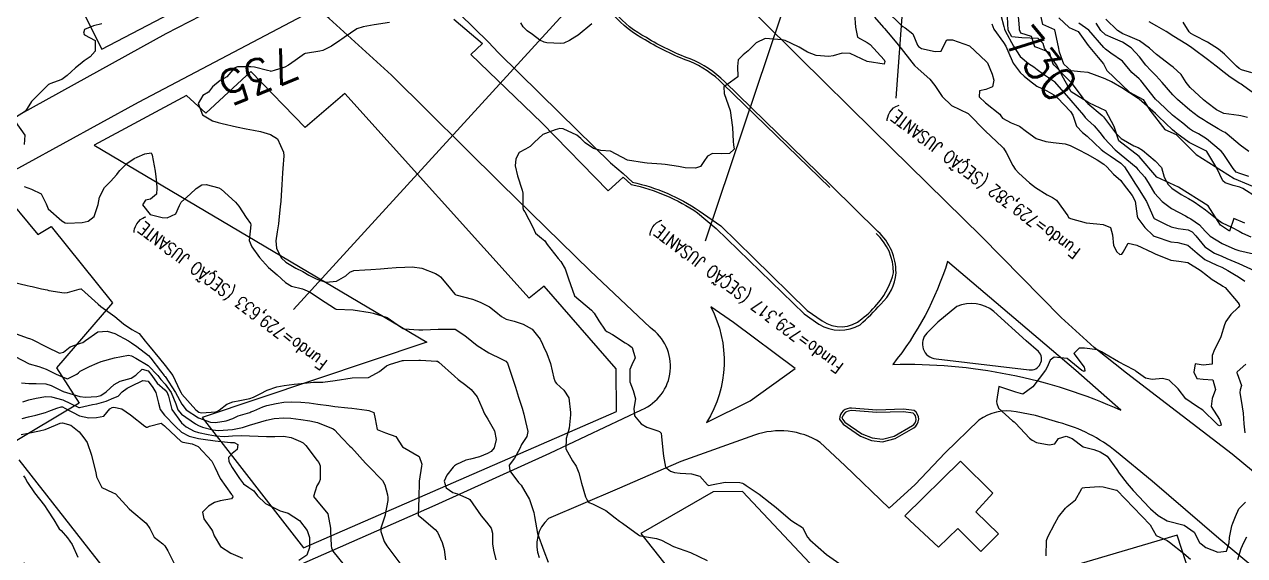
# Model space of a CAD drawing. Header units: metres. Extents: x 318500 to 325275, y 7408834 to 7428799.
# Drawn here: x 323402.2 to 323545.6, y 7420712.2 to 7420774.7 of the extents above; entities that cross this region are included whole.
import ezdxf
from ezdxf.enums import TextEntityAlignment as Align

# ---------------------------------------------------------------- set-up
doc = ezdxf.new("R2010")
doc.units = ezdxf.units.M
doc.header["$MEASUREMENT"] = 0
doc.linetypes.add('CONTINUO', pattern=[0])
for name, color, linetype in [('Canteiro', 45, 'Continuous'), ('Cotas', 45, 'Continuous'), ('Curvas de Nivel 1m', 11, 'Continuous'), ('Curvas de Nivel 5m', 15, 'Continuous'), ('Edificações', 30, 'Continuous'), ('Hidrografia', 140, 'Continuous'), ('TEXTO', 45, 'Continuous'), ('Vias Primárias', 230, 'Continuous')]:
    doc.layers.add(name, color=color, linetype=linetype)
doc.styles.add('ROMANS', font='romans', dxfattribs={"height": 0.2})
doc.styles.add('Style-STANDARD', font='STANDARD.shx')

msp = doc.modelspace()

# ---------------------------------------------------------------- linework, layer by layer
at = {"layer": 'Canteiro'}
for points in [[(323453.4, 7420775.86), (323456.7, 7420772.61), (323457.92, 7420771.31), (323465.15, 7420764.22), (323471.1, 7420758.37), (323472.57, 7420757.13), (323473.68, 7420756.11, -0.095307), (323481.5, 7420752.75), (323484.05, 7420750.98), (323487.91, 7420747.23), (323494.23, 7420741.03), (323495.96, 7420739.82, 0.346151), (323500.64, 7420740.05, 0.056633), (323502.64, 7420742, 0.10659), (323504.36, 7420745.47, 0.212058), (323502.33, 7420750.08, 0.212058)], [(323496.87, 7420755.49), (323484.3, 7420767.67, 0.106023), (323480.33, 7420770.32, -0.045499), (323475.17, 7420772.83, -0.093753), (323471.42, 7420775.81)], [(323519.97, 7420737.48), (323516.17, 7420740.9, 0.290192), (323511.82, 7420741.5), (323509.59, 7420739.65), (323508.29, 7420738.37, 0.635944), (323509.36, 7420735.34), (323520.31, 7420734.05, 0.698953), (323521.41, 7420736.21), (323519.97, 7420737.48)]]:
    msp.add_lwpolyline(points, format="xyb", dxfattribs=at)
msp.add_lwpolyline([(323503.05, 7420725.92), (323504.42, 7420726.26), (323506.59, 7420727.52, 0.536915), (323506.67, 7420728.97), (323505.53, 7420729.14), (323502.4, 7420729.03), (323499.42, 7420729.26, 0.397022), (323498.3, 7420728.36), (323498.64, 7420727.89), (323500.62, 7420726.52), (323501.85, 7420726.05)], format="xyb", close=True, dxfattribs=at)
at = {"layer": 'Curvas de Nivel 1m', "flags": 128}
for points, elevation in [([(323499.77, 7420775.88), (323499.9, 7420774.32), (323500.12, 7420773.15), (323501.28, 7420772.51), (323501.6, 7420772.3), (323503.25, 7420770.49), (323503.34, 7420770.28), (323503.25, 7420769.98), (323501.25, 7420770.3), (323499.26, 7420771.24), (323498.32, 7420771.28), (323497.26, 7420770.97), (323496.74, 7420770.88), (323495.26, 7420771), (323494.25, 7420771.41), (323493.27, 7420771.97), (323492.38, 7420772.42), (323491.61, 7420772.76), (323491.28, 7420772.83), (323489.8, 7420772.97), (323489.29, 7420772.98), (323488.21, 7420772.48), (323487.74, 7420772.01), (323487.27, 7420771.54), (323486.69, 7420771.06), (323486.09, 7420770.51), (323486.04, 7420769.71), (323486.06, 7420768.51), (323485.21, 7420767.87), (323484.43, 7420767.3), (323484.45, 7420766.53), (323485.17, 7420764.52), (323485.43, 7420762.52), (323485.51, 7420760.9), (323485.56, 7420760.51), (323485.62, 7420760.01), (323485.1, 7420759.47), (323484.19, 7420759.44), (323483.1, 7420759.5), (323482.48, 7420759.17), (323482.05, 7420758.56), (323481.67, 7420757.97), (323481.08, 7420757.74), (323479.88, 7420757.79), (323479.08, 7420757.94), (323477.5, 7420758.2), (323477.08, 7420758.23), (323475.39, 7420758.34), (323475.09, 7420758.37), (323473.09, 7420758.68), (323471.11, 7420759.77), (323469.97, 7420759.85), (323469.11, 7420760.07), (323468.1, 7420760.75), (323467.61, 7420761.24), (323467.13, 7420761.64), (323465.52, 7420762.39), (323465.14, 7420762.43), (323464.6, 7420762.26), (323463.13, 7420761.73), (323462.17, 7420760.82), (323461.64, 7420760.31), (323461.11, 7420760), (323460.35, 7420759.6), (323459.97, 7420758.85), (323459.9, 7420758.03), (323460.15, 7420756.85), (323460.72, 7420755.17), (323460.78, 7420754.84), (323460.78, 7420753.08), (323460.88, 7420752.84), (323461.01, 7420752.64), (323461.96, 7420750.83), (323462.28, 7420750.13), (323462.97, 7420749.54), (323463.37, 7420749.21), (323463.64, 7420748.8), (323464.94, 7420747.13), (323465.25, 7420746.78), (323465.77, 7420745.92), (323466.17, 7420744.77), (323466.88, 7420742.76), (323468.86, 7420741.07), (323469.16, 7420740.73), (323469.74, 7420739.82), (323470.46, 7420738.71), (323470.68, 7420738.56), (323470.82, 7420738.5), (323471.31, 7420738.2), (323472.81, 7420737.23), (323473.16, 7420737.03), (323473.65, 7420736.67), (323473.98, 7420735.46), (323473.62, 7420734.66), (323473.35, 7420734.08), (323473.38, 7420732.66), (323473.77, 7420731.62), (323474.02, 7420730.66), (323473.84, 7420729.52), (323473.93, 7420728.66), (323474.68, 7420727.7), (323475.37, 7420727.33), (323476.67, 7420726.89), (323476.86, 7420726.8), (323477.03, 7420726.61), (323477.07, 7420726.21), (323477.26, 7420724.61), (323477.34, 7420723.9), (323477.57, 7420722.61), (323478.16, 7420722.15), (323478.6, 7420722.01), (323479.27, 7420721.91), (323480.6, 7420721.82), (323481.59, 7420721.55), (323482.5, 7420720.54), (323482.59, 7420720.49), (323482.65, 7420720.48), (323482.97, 7420720.53), (323484.59, 7420720.85), (323486.28, 7420720.8), (323486.59, 7420720.72), (323486.75, 7420720.64), (323487.03, 7420720.48), (323488.57, 7420719.44), (323489.85, 7420718.44), (323490.55, 7420717.88), (323492.25, 7420716.41), (323492.53, 7420716.22), (323493.67, 7420715.54), (323494.25, 7420714.38), (323494.51, 7420714.09), (323496.48, 7420712.35), (323498.46, 7420710.97)], 734), ([(323502.12, 7420775.49), (323503.2, 7420774.28), (323503.3, 7420774.17), (323504.16, 7420773.14), (323504.91, 7420772.26), (323505.27, 7420771.84), (323506.52, 7420770.23), (323506.84, 7420769.82), (323507.24, 7420769.45), (323508.62, 7420768.21), (323509.22, 7420767.46), (323510.1, 7420766.19), (323511.18, 7420765.14), (323513.14, 7420764.17), (323513.17, 7420764.16), (323513.19, 7420764.14), (323515.15, 7420762.15), (323515.17, 7420762.14), (323515.18, 7420762.12), (323517.12, 7420760.27), (323517.28, 7420760.09), (323517.61, 7420759.59), (323518.38, 7420758.07), (323518.65, 7420757.63), (323519.08, 7420757.18), (323520.35, 7420756.05), (323521.06, 7420755.48), (323522.43, 7420754.64), (323523.04, 7420754.32), (323523.54, 7420754), (323524.84, 7420752.16), (323524.95, 7420751.98), (323524.97, 7420751.94), (323525.01, 7420751.91), (323525.15, 7420751.84), (323527, 7420751.35), (323528.26, 7420751.2), (323529, 7420751.13), (323529.87, 7420750.79), (323530.1, 7420749.91), (323530.22, 7420748.66), (323530.6, 7420747.91), (323530.96, 7420747.62), (323531.2, 7420747.66), (323531.34, 7420747.9), (323531.94, 7420748.93), (323532.97, 7420748.71), (323534.79, 7420747.85), (323534.96, 7420747.78), (323535.1, 7420747.71), (323536.95, 7420746.95), (323537.92, 7420746.83), (323538.94, 7420746.66), (323540.42, 7420745.78), (323540.71, 7420745.55), (323540.93, 7420745.37), (323541.83, 7420744.67), (323542.91, 7420744.01), (323543.08, 7420743.91), (323543.33, 7420743.74), (323544.88, 7420741.93), (323545.01, 7420741.72), (323545.03, 7420741.56), (323544.87, 7420741.37), (323544.01, 7420740.58), (323543.42, 7420739.73), (323543.25, 7420739.34), (323542.83, 7420737.95), (323542.76, 7420737.74), (323542.1, 7420736.46), (323541.81, 7420735.75), (323541.8, 7420734.74), (323540.78, 7420734.62), (323539.82, 7420734.75), (323539.67, 7420733.79), (323540.03, 7420733.05), (323540.76, 7420732.96), (323541.89, 7420732.89), (323542.22, 7420731.75), (323541.82, 7420730.67), (323541.72, 7420729.75), (323542.7, 7420728.21), (323542.85, 7420727.74), (323542.88, 7420727.54), (323542.69, 7420727.48), (323542.51, 7420727.56), (323542.34, 7420727.75), (323540.71, 7420729.32), (323539.99, 7420729.78), (323538.73, 7420730.65), (323537.84, 7420731.81), (323536.76, 7420732.86), (323535.97, 7420733.04), (323534.76, 7420732.92), (323533.97, 7420733.07), (323532.89, 7420733.88), (323532.77, 7420733.96), (323532.6, 7420734.06), (323530.79, 7420734.99), (323529.2, 7420735.92), (323528.8, 7420736.18), (323528.35, 7420736.39), (323526.81, 7420736.6), (323526.19, 7420736.59), (323525.55, 7420735.97), (323526.78, 7420734.37), (323526.85, 7420733.96), (323526.77, 7420733.88), (323526.5, 7420733.96), (323524.79, 7420735.38), (323523.24, 7420735.55), (323522.79, 7420735.2), (323522.41, 7420734.38), (323522.22, 7420734.02), (323520.75, 7420732.04), (323519.58, 7420731.2), (323518.74, 7420731.44), (323516.75, 7420732.09), (323516.48, 7420730.33), (323516.49, 7420730.09), (323516.71, 7420729.57), (323518.36, 7420728.06), (323518.55, 7420727.93), (323518.69, 7420727.8), (323520.34, 7420726.04), (323520.67, 7420725.78), (323521.16, 7420725.53), (323522.66, 7420725.25), (323523.31, 7420725.35), (323523.77, 7420725.99), (323524.67, 7420726.27), (323525.36, 7420725.97), (323526.66, 7420725.02), (323527.9, 7420724.69), (323528.65, 7420724.43), (323529.47, 7420723.92), (323530.62, 7420722.34), (323530.87, 7420721.9), (323531.81, 7420720.68), (323532.55, 7420719.88), (323532.59, 7420719.84), (323534.45, 7420717.85), (323534.56, 7420717.74), (323535.46, 7420716.93), (323536.54, 7420716.31), (323538.53, 7420715.8), (323539.72, 7420714.97), (323540.32, 7420713.77), (323540.51, 7420713.59), (323541.08, 7420713.18), (323542.49, 7420712.64), (323543.49, 7420712.74), (323543.82, 7420713.73), (323543.87, 7420714.37), (323544.14, 7420715.72), (323544.23, 7420716.03), (323544.55, 7420716.81), (323544.96, 7420717.71), (323545.75, 7420718.52)], 733), ([(323503.5, 7420776.28), (323505.3, 7420774.54), (323505.45, 7420774.4), (323505.75, 7420774.24), (323506.62, 7420773.55), (323507.18, 7420772.22), (323507.28, 7420772.07), (323507.66, 7420771.83), (323509.27, 7420771.47), (323509.96, 7420771.5), (323510.29, 7420772.18), (323510.64, 7420772.83), (323511.29, 7420772.83), (323513.28, 7420772.14), (323515.25, 7420770.31), (323515.39, 7420770.12), (323515.94, 7420768.81), (323516.16, 7420768.11), (323516, 7420767.32), (323515.21, 7420767.01), (323514.47, 7420766.86), (323514.42, 7420766.13), (323515.19, 7420765.42), (323516.85, 7420764.09), (323516.98, 7420763.91), (323517.17, 7420763.64), (323518.19, 7420763.1), (323519.16, 7420762.7), (323519.98, 7420762.05), (323521.14, 7420761.23), (323522.26, 7420760.9), (323523.13, 7420760.76), (323524.52, 7420760.6), (323525.13, 7420760.42), (323526.06, 7420759.97), (323527.11, 7420759.42), (323528.32, 7420758.73), (323529.09, 7420758.21), (323529.44, 7420757.93), (323530.24, 7420757.07), (323531.07, 7420756.3), (323531.24, 7420756.07), (323531.35, 7420755.9), (323532.41, 7420754.53), (323532.76, 7420753.88), (323533.01, 7420752.12), (323533.1, 7420751.88), (323533.91, 7420750.78), (323534.89, 7420749.85), (323534.99, 7420749.78), (323535.11, 7420749.73), (323536.98, 7420749.11), (323537.77, 7420749.02), (323538.97, 7420748.72), (323540.05, 7420747.78), (323540.95, 7420747.03), (323542.36, 7420746.34), (323542.94, 7420746.11), (323543.68, 7420745.74), (323544.45, 7420745.25), (323544.92, 7420744.97), (323545.67, 7420744.46)], 732), ([(323518.99, 7420776.07), (323519.12, 7420774.27), (323519.15, 7420774.07), (323519.3, 7420773.66), (323520.54, 7420773.29), (323520.94, 7420772.05), (323521.28, 7420771.94), (323522.65, 7420771.4), (323523.1, 7420770.01), (323523.16, 7420769.92), (323523.25, 7420769.85), (323525.08, 7420767.99), (323525.23, 7420767.82), (323526.63, 7420765.97), (323527.19, 7420765.36), (323528.89, 7420763.93), (323529.03, 7420763.79), (323529.17, 7420763.63), (323530.47, 7420761.92), (323531.14, 7420761.24), (323532.62, 7420760.4), (323533.12, 7420760.18), (323533.63, 7420759.87), (323535.1, 7420758.64), (323535.85, 7420757.84), (323536.19, 7420756.72), (323536.66, 7420755.83), (323537.06, 7420755.42), (323538.18, 7420754.68), (323539.05, 7420754.19), (323539.7, 7420753.79), (323541.03, 7420752.87), (323542.39, 7420751.76), (323543.01, 7420751.33), (323544.1, 7420750.83), (323545, 7420750.34), (323545.39, 7420750.11), (323546.35, 7420749.7)], 729), ([(323547.05, 7420754.35), (323545.42, 7420755.36), (323545.07, 7420755.53), (323544.27, 7420755.73), (323543.34, 7420756.02), (323543.08, 7420756.27), (323542.35, 7420757.76), (323541.18, 7420759.71), (323541.14, 7420759.77), (323541.12, 7420759.78), (323541.09, 7420759.8), (323539.13, 7420760.77), (323537.65, 7420761.82), (323537.38, 7420762.05), (323537.15, 7420762.25), (323535.52, 7420763.85), (323535.17, 7420764.17), (323533.22, 7420765.88), (323533.2, 7420765.9), (323533.13, 7420765.96), (323531.22, 7420767.2), (323529.97, 7420767.92), (323529.23, 7420768.27), (323528, 7420768.71), (323527.24, 7420769.01), (323526.36, 7420769.09), (323525.24, 7420769.2), (323524.38, 7420770), (323523.88, 7420771.4), (323523.74, 7420772.01), (323523.31, 7420774.01), (323521.92, 7420774.64), (323521.61, 7420776.04)], 729), ([(323545.97, 7420763.71), (323545.17, 7420763.89), (323544.96, 7420763.93), (323543.18, 7420764.2), (323542.34, 7420764.6), (323541.2, 7420765.46), (323540.82, 7420765.78), (323539.22, 7420767.23), (323538.75, 7420767.81), (323538.17, 7420768.75), (323537.25, 7420769.64), (323536.97, 7420769.83), (323535.27, 7420771.11), (323534.44, 7420771.86), (323533.29, 7420772.71), (323531.9, 7420773.3), (323531.3, 7420773.56), (323530.71, 7420773.92), (323529.32, 7420775.27)], 732), ([(323411.29, 7420774.74), (323410.33, 7420774.47), (323409.28, 7420774.06), (323409.16, 7420773.64), (323409.19, 7420773.53), (323409.27, 7420773.41), (323410.52, 7420772.76), (323410.52, 7420771.51), (323409.91, 7420770.85), (323409.23, 7420770.36), (323408.77, 7420769.99), (323408.21, 7420769.54), (323407.68, 7420769.08), (323407.21, 7420768.64), (323406.58, 7420768.18), (323405.19, 7420767.67), (323405.13, 7420767.64), (323405.04, 7420767.58), (323403.17, 7420765.75), (323403.1, 7420765.68), (323403.04, 7420765.61), (323402.31, 7420764.46), (323401.14, 7420763.73)], 736), ([(323515.93, 7420774.72), (323516.16, 7420774.11), (323517.29, 7420772.52), (323517.55, 7420772.09), (323517.8, 7420771.56), (323518.44, 7420770.08), (323519.24, 7420768.99), (323519.73, 7420768.56), (323520.35, 7420768.05), (323521.22, 7420767.4), (323522.39, 7420766.84), (323523.21, 7420766.38), (323523.62, 7420766.01), (323525.18, 7420764.4), (323525.43, 7420763.99), (323525.89, 7420762.71), (323526.58, 7420761.97), (323527.14, 7420761.53), (323528.77, 7420759.94), (323529.12, 7420759.66), (323529.82, 7420759.22), (323531.1, 7420758.33), (323531.53, 7420757.9), (323532.14, 7420756.95), (323532.82, 7420755.88), (323533.06, 7420755.54), (323534.1, 7420753.86), (323534.98, 7420751.88), (323534.99, 7420751.85), (323536.34, 7420751.17), (323537, 7420750.87), (323537.84, 7420750.65), (323539, 7420750.5), (323539.48, 7420750.27), (323539.89, 7420749.79), (323540.97, 7420748.51), (323542.08, 7420747.76), (323542.95, 7420747.4), (323543.53, 7420747.16), (323544.94, 7420746.56), (323546.83, 7420745.69)], 731), ([(323546.12, 7420759.71), (323545.13, 7420760.47), (323543.59, 7420761.74), (323543.34, 7420761.94), (323543.15, 7420762.04), (323542.54, 7420762.37), (323541.16, 7420763.21), (323540.81, 7420763.42), (323540.2, 7420763.78), (323539.18, 7420764.57), (323537.75, 7420765.82), (323537.21, 7420766.37), (323535.94, 7420767.84), (323535.24, 7420768.61), (323534.62, 7420769.24), (323534.04, 7420769.87), (323533.26, 7420770.86), (323532.31, 7420771.89), (323531.29, 7420772.56), (323530.19, 7420773.03), (323529.3, 7420773.43), (323528.75, 7420773.94), (323528.17, 7420774.8)], 731), ([(323547.21, 7420766.18), (323545.54, 7420767.4), (323545.23, 7420767.63), (323545.08, 7420767.72), (323543.95, 7420768.45), (323543.24, 7420769.01), (323542.28, 7420769.76), (323541.26, 7420770.52), (323539.58, 7420771.8), (323539.28, 7420772.01), (323538.74, 7420772.36), (323537.3, 7420773.25), (323536.43, 7420773.84), (323535.32, 7420774.44), (323534.4, 7420774.95)], 733), ([(323546.49, 7420768.95), (323545.25, 7420769.33), (323544.98, 7420769.46), (323544.69, 7420769.73), (323543.27, 7420771.16), (323542.56, 7420771.76), (323541.29, 7420772.57), (323539.75, 7420773.34), (323539.31, 7420773.59), (323539.11, 7420773.8), (323538.4, 7420774.9)], 734), ([(323401.13, 7420763.23), (323402.24, 7420761.62), (323402.17, 7420760.55)], 736), ([(323402.17, 7420755.62), (323403.03, 7420755.3), (323404.18, 7420754.75), (323404.75, 7420753.58), (323405, 7420752.98), (323406.6, 7420751.56), (323406.98, 7420751.35), (323407.23, 7420751.3), (323408.98, 7420751.37), (323409.7, 7420751.52), (323410.41, 7420752.08), (323410.87, 7420753.5), (323411.02, 7420754.37), (323411.61, 7420755.49), (323412.31, 7420756.21), (323413.05, 7420757.01), (323413.26, 7420757.27), (323413.41, 7420757.47), (323414.23, 7420758.3), (323415.08, 7420758.88), (323415.46, 7420759.07), (323416.34, 7420759.43), (323417.09, 7420759.57), (323417.19, 7420759.42), (323417.23, 7420759.27), (323417.58, 7420757.41), (323417.73, 7420756.09), (323417.78, 7420755.41), (323417.72, 7420754.72), (323417.02, 7420754.12), (323416.45, 7420753.99), (323416.08, 7420753.43), (323416.99, 7420752.31), (323418.41, 7420751.98), (323418.99, 7420751.94), (323420, 7420752.38), (323420.42, 7420753.38), (323420.61, 7420753.78), (323421.02, 7420754.12), (323421.7, 7420754.69), (323422.4, 7420755.35), (323423.04, 7420755.79), (323423.55, 7420755.83), (323425.04, 7420755.44), (323425.33, 7420755.31), (323427.02, 7420753.76), (323427.4, 7420753.28), (323428.28, 7420751.98), (323428.78, 7420751.26), (323428.8, 7420751.08), (323428.63, 7420749.26), (323428.95, 7420748.51), (323429.85, 7420747.25), (323430.91, 7420746.08), (323431.9, 7420745.22), (323432.89, 7420744.33), (323433.59, 7420743.9), (323434.88, 7420743.56), (323435.18, 7420743.47), (323435.78, 7420743.17), (323436.87, 7420742.45), (323438.77, 7420741.21), (323438.85, 7420741.19), (323440.85, 7420741.1), (323442.85, 7420740.78), (323443.2, 7420740.71), (323444.84, 7420740.19), (323446.51, 7420739.02), (323446.71, 7420738.91), (323446.82, 7420738.89), (323448.57, 7420738.75), (323448.82, 7420738.74), (323449.05, 7420738.75), (323450.82, 7420738.82), (323452.73, 7420738.85), (323452.82, 7420738.84), (323453.98, 7420738.09), (323454.8, 7420737.41), (323455.43, 7420736.9), (323456.79, 7420736.07), (323458.33, 7420735.31), (323458.77, 7420735.08), (323458.97, 7420734.86), (323459.12, 7420734.5), (323459.65, 7420732.85), (323459.91, 7420732.02), (323460.29, 7420730.84), (323460.7, 7420729.55), (323460.91, 7420728.83), (323461, 7420728.51), (323461.37, 7420726.82), (323461.24, 7420726.24), (323460.64, 7420725.27), (323460.43, 7420724.83), (323459.79, 7420723.67), (323459.2, 7420722.85), (323459.25, 7420722.2), (323460.28, 7420720.83), (323460.42, 7420720.67), (323460.58, 7420720.49), (323461.57, 7420718.82), (323462.07, 7420717.28), (323462.16, 7420716.81), (323462.51, 7420714.81), (323463.27, 7420712.8), (323463.78, 7420711.47)], 736), ([(323400.88, 7420744.37), (323402.52, 7420743.98), (323402.88, 7420743.9), (323403.12, 7420743.84), (323404.22, 7420743.59), (323404.88, 7420743.44), (323405.06, 7420743.39), (323406.87, 7420743.09), (323407.27, 7420743.15), (323408.64, 7420743.53), (323408.84, 7420743.57), (323408.88, 7420743.56), (323408.9, 7420743.55), (323408.92, 7420743.53), (323410.85, 7420741.76), (323411.19, 7420741.49), (323412.83, 7420740.32), (323413.83, 7420739.46), (323414.81, 7420738.8), (323415.68, 7420738.31), (323416.41, 7420737.43), (323416.79, 7420736.94), (323418.08, 7420735.4), (323418.76, 7420734.58), (323419.64, 7420733.38), (323420.48, 7420731.61), (323420.61, 7420731.37), (323420.72, 7420731.2), (323422.34, 7420729.35), (323422.69, 7420729.09), (323423.03, 7420728.99), (323424.69, 7420729.13), (323424.83, 7420729.16), (323425.08, 7420729.31), (323425.98, 7420730.02), (323426.7, 7420730.28), (323427.53, 7420730.46), (323428.71, 7420730.7), (323429.13, 7420730.84), (323429.91, 7420731.24), (323430.72, 7420731.68), (323431.88, 7420732.07), (323432.73, 7420732.21), (323433.9, 7420732.36), (323434.73, 7420732.47), (323436.19, 7420732.61), (323436.73, 7420732.6), (323437.29, 7420732.59), (323438.74, 7420732.8), (323440.74, 7420733.1), (323442.65, 7420733.16), (323442.74, 7420733.19), (323443.93, 7420733.88), (323444.76, 7420734.51), (323445.11, 7420734.7), (323446.24, 7420735.03), (323446.65, 7420735.14), (323446.77, 7420735.16), (323448.57, 7420735.2), (323448.77, 7420735.2), (323450.65, 7420735.09), (323450.77, 7420735.06), (323450.93, 7420734.97), (323452.75, 7420733.31), (323453.19, 7420732.93), (323454.08, 7420732.26), (323454.73, 7420731.74), (323455.41, 7420730.9), (323455.98, 7420729.62), (323456.29, 7420728.89), (323456.68, 7420728.25), (323457.47, 7420726.88), (323457.65, 7420725.87), (323457.4, 7420724.88), (323457.06, 7420724.46), (323456.63, 7420724.22), (323455.7, 7420723.83), (323454.62, 7420723.57), (323454.08, 7420723.46), (323452.98, 7420722.93), (323452.76, 7420722.78), (323452.61, 7420722.62), (323451.85, 7420721.69), (323451.53, 7420720.96), (323451.79, 7420720.17), (323452.57, 7420719.66), (323453.11, 7420719.48), (323454.43, 7420718.91), (323454.56, 7420718.81), (323455.89, 7420716.9), (323456.52, 7420716.15), (323457.08, 7420715.46), (323457.21, 7420714.88), (323457.21, 7420713.6), (323457.34, 7420712.88), (323457.6, 7420711.73)], 737), ([(323400.81, 7420738.43), (323402.63, 7420737.79), (323402.8, 7420737.75), (323402.91, 7420737.72), (323403.11, 7420737.61), (323404.79, 7420736.77), (323406.31, 7420736.02), (323406.78, 7420736.12), (323407.56, 7420736.77), (323408.79, 7420737.18), (323409.06, 7420737.26), (323409.38, 7420737.52), (323410.81, 7420738.51), (323411.92, 7420738.6), (323412.81, 7420738.31), (323414.43, 7420737.45), (323414.8, 7420737.23), (323415.42, 7420736.81), (323416.77, 7420735.73), (323417.06, 7420735.42), (323418.21, 7420733.94), (323418.63, 7420733.39), (323418.68, 7420733.33), (323418.74, 7420733.26), (323419.96, 7420731.38), (323420.7, 7420730.02), (323421.21, 7420729.36), (323422.68, 7420728.41), (323424.09, 7420727.89), (323424.67, 7420727.85), (323425.92, 7420728.05), (323426.68, 7420728.34), (323427.33, 7420728.64), (323428.69, 7420729.06), (323428.83, 7420729.11), (323429.17, 7420729.25), (323430.22, 7420729.72), (323430.7, 7420729.88), (323431.8, 7420730.12), (323432.71, 7420730.25), (323433.61, 7420730.3), (323434.71, 7420730.27), (323435.69, 7420730.18), (323436.7, 7420730.02), (323437.99, 7420729.85), (323438.7, 7420729.76), (323440.21, 7420729.59), (323440.7, 7420729.54), (323442.45, 7420729.32), (323442.69, 7420729.28), (323443.29, 7420729.06), (323443.43, 7420728.31), (323443.68, 7420727.06), (323444.66, 7420726.65), (323445.86, 7420726.24), (323446.64, 7420725.02), (323448.62, 7420723.88), (323448.92, 7420722.99), (323448.86, 7420722.74), (323448.62, 7420720.99), (323448.62, 7420720.95), (323448.56, 7420718.99), (323448.49, 7420717.03), (323448.5, 7420716.99), (323448.53, 7420716.93), (323448.87, 7420716.65), (323450.5, 7420715.29), (323450.77, 7420714.97), (323451.3, 7420713.77), (323451.54, 7420712.95), (323451.68, 7420711.73)], 738), ([(323401.1, 7420735.63), (323402.76, 7420734.76), (323403.89, 7420734.46), (323404.75, 7420734.15), (323405.94, 7420733.56), (323406.49, 7420733.31), (323406.74, 7420733.18), (323407.28, 7420733), (323408.35, 7420733.53), (323408.55, 7420733.72), (323408.75, 7420733.89), (323409.83, 7420734.44), (323410.76, 7420734.86), (323411.22, 7420735.04), (323412.77, 7420735.47), (323414.43, 7420735.8), (323414.77, 7420735.69), (323415.28, 7420735.44), (323416.76, 7420734.57), (323417.87, 7420733.4), (323418.25, 7420732.91), (323418.73, 7420732.39), (323419.46, 7420731.38), (323420, 7420730.08), (323420.24, 7420729.37), (323420.68, 7420728.83), (323422.3, 7420727.72), (323422.66, 7420727.51), (323423.12, 7420727.33), (323424.35, 7420727.01), (323424.66, 7420726.95), (323425.03, 7420726.93), (323426.66, 7420727.04), (323427.83, 7420727.27), (323428.44, 7420727.49), (323428.66, 7420727.57), (323429.98, 7420727.94), (323430.67, 7420728.15), (323431.56, 7420728.34), (323432.68, 7420728.42), (323433.5, 7420728.37), (323434.68, 7420728.23), (323435.76, 7420728.08), (323436.67, 7420727.86), (323438.49, 7420727.13), (323438.66, 7420727.02), (323439.56, 7420726.03), (323440.46, 7420725.1), (323440.64, 7420724.91), (323442.28, 7420723.07), (323442.61, 7420722.76), (323444.28, 7420721.05), (323444.57, 7420720.54), (323444.88, 7420719.36), (323444.92, 7420719.04), (323444.9, 7420718.7), (323444.62, 7420717.05), (323444.6, 7420716.98), (323444.53, 7420716.73), (323444.11, 7420715.45), (323444.08, 7420715.05), (323444.49, 7420713.89), (323444.8, 7420713.36), (323445.04, 7420713.04), (323446.45, 7420711.18)], 739), ([(323545.77, 7420734.72), (323544.77, 7420733.82), (323544.73, 7420733.76), (323544.73, 7420733.72), (323544.77, 7420733.61), (323545.27, 7420732.23), (323545.1, 7420731.71), (323545.06, 7420731.4), (323545.33, 7420729.71), (323545.45, 7420728.96), (323545.55, 7420727.71), (323545.65, 7420726.67)], 732), ([(323402.01, 7420730.31), (323402.7, 7420730.54), (323403.58, 7420730.72), (323404.71, 7420730.91), (323405.38, 7420730.9), (323406.7, 7420730.52), (323408.58, 7420729.64), (323408.69, 7420729.62), (323410.22, 7420729.99), (323410.7, 7420730.07), (323411.8, 7420730.39), (323412.71, 7420730.76), (323413.2, 7420730.97), (323413.7, 7420731.46), (323414.27, 7420731.91), (323414.73, 7420732.13), (323416.13, 7420732.82), (323416.73, 7420732.72), (323417.28, 7420731.97), (323417.66, 7420731.41), (323417.97, 7420730.14), (323418.17, 7420729.4), (323418.68, 7420728.72), (323419.94, 7420727.38), (323420.65, 7420726.73), (323421.55, 7420726.26), (323422.65, 7420725.98), (323423.2, 7420725.89), (323424.64, 7420725.7), (323426.42, 7420725.52), (323426.64, 7420725.52), (323426.87, 7420725.52), (323427.27, 7420725.28), (323427.22, 7420724.69), (323426.62, 7420724.21), (323426.17, 7420723.74), (323426.22, 7420723.29), (323426.6, 7420722.59), (323427.49, 7420721.28), (323427.97, 7420720.66), (323428.57, 7420720.21), (323429.15, 7420719.84), (323429.58, 7420719.24), (323430.55, 7420718.35), (323432.26, 7420717.49), (323432.53, 7420717.4), (323433.19, 7420717.2), (323434.52, 7420716.35), (323435.44, 7420715.17), (323435.7, 7420714.37), (323435.7, 7420713.16), (323435.38, 7420712.26), (323434.46, 7420711.63)], 741), ([(323401.94, 7420728.35), (323402.67, 7420728.55), (323403.53, 7420728.74), (323404.68, 7420729.04), (323405.08, 7420729.18), (323406.01, 7420729.56), (323406.53, 7420729.72), (323406.69, 7420729.69), (323406.96, 7420729.55), (323408.68, 7420728.66), (323409.78, 7420728.41), (323410.67, 7420728.46), (323411.53, 7420728.63), (323412.24, 7420729.48), (323412.53, 7420729.64), (323412.69, 7420729.66), (323413.65, 7420729.46), (323414.68, 7420728.76), (323416.34, 7420727.42), (323416.54, 7420727.3), (323416.66, 7420727.31), (323416.9, 7420727.42), (323418.27, 7420727.79), (323418.66, 7420727.46), (323418.74, 7420727.39), (323420.64, 7420725.65), (323420.83, 7420725.56), (323421.91, 7420725.35), (323422.64, 7420725.04), (323424.22, 7420723.32), (323424.6, 7420722.61), (323425.2, 7420721.3), (323426.56, 7420719.41), (323426.62, 7420719.34), (323426.66, 7420719.29), (323426.71, 7420719.14), (323426.55, 7420718.91), (323425.2, 7420718.65), (323424.55, 7420718.45), (323423.82, 7420718.04), (323423.13, 7420717.33), (323423.3, 7420716.55), (323424.19, 7420715.31), (323424.3, 7420715.11), (323424.49, 7420714.53), (323425.26, 7420713.3), (323426.47, 7420712.51), (323427.82, 7420711.91)], 742), ([(323401.83, 7420726.44), (323402.65, 7420726.61), (323403.96, 7420726.89), (323404.65, 7420727.04), (323405.85, 7420727.56), (323406.42, 7420727.79), (323406.66, 7420727.82), (323407.67, 7420727.54), (323408.65, 7420726.76), (323409.19, 7420726.07), (323409.57, 7420725.52), (323410.1, 7420724.03), (323410.2, 7420723.51), (323410.59, 7420722.01), (323410.69, 7420721.5), (323411.29, 7420720.21), (323412.56, 7420719.65), (323412.89, 7420719.47), (323414.53, 7420717.72), (323414.83, 7420717.45), (323416.51, 7420716.05), (323416.94, 7420715.41), (323417.47, 7420714.38), (323418.48, 7420713.6), (323418.71, 7420713.39), (323419.06, 7420712.8), (323419.78, 7420711.38)], 743), ([(323402.11, 7420721.61), (323402.3, 7420721.33), (323402.57, 7420720.82), (323403.4, 7420719.59), (323404.54, 7420718.12), (323404.93, 7420717.57), (323405.67, 7420716.41), (323406.15, 7420715.56), (323406.3, 7420715.36), (323406.5, 7420715.16), (323407.27, 7420714.32), (323407.8, 7420713.53), (323408.46, 7420712.04)], 744), ([(323522.3, 7420712.19), (323522.36, 7420714.01), (323522.51, 7420714.43), (323523.33, 7420716), (323523.75, 7420716.78), (323524.56, 7420717.81), (323524.64, 7420717.89), (323524.77, 7420717.98), (323525.75, 7420718.79), (323526.41, 7420719.96), (323526.47, 7420720.08), (323526.59, 7420720.18), (323526.85, 7420720.21), (323528.59, 7420720.36), (323528.99, 7420720.32), (323530.59, 7420719.92), (323530.63, 7420719.9), (323532.56, 7420717.88), (323534.53, 7420715.85), (323535.25, 7420714.57), (323536.51, 7420713.98), (323536.81, 7420713.82), (323538.49, 7420712.47), (323539.29, 7420711.79)], 734), ([(323545.84, 7420714.38), (323545.51, 7420713.71), (323545.2, 7420713.01), (323544.79, 7420711.72)], 733)]:
    msp.add_lwpolyline(points, dxfattribs=dict(at, elevation=elevation))
at = {"layer": 'Curvas de Nivel 5m', "flags": 128}
for points, elevation in [([(323516.97, 7420775.74), (323517.31, 7420774.41), (323517.41, 7420774.09), (323517.49, 7420773.9), (323518.47, 7420772.08), (323519.26, 7420770.88), (323520.21, 7420770.06), (323520.85, 7420769.65), (323521.24, 7420769.36), (323522, 7420768.79), (323523.18, 7420768.01), (323523.23, 7420767.96), (323524.96, 7420765.99), (323525.2, 7420765.73), (323526.7, 7420763.97), (323526.9, 7420763.7), (323527.16, 7420763.43), (323527.94, 7420762.73), (323528.6, 7420761.94), (323529.14, 7420761.27), (323530.42, 7420759.92), (323531.11, 7420759.32), (323532.87, 7420757.88), (323532.97, 7420757.77), (323533.09, 7420757.62), (323533.92, 7420756.71), (323534.41, 7420755.86), (323535.05, 7420754.82), (323535.95, 7420753.84), (323537.03, 7420753), (323538.68, 7420752.14), (323539.01, 7420751.98), (323539.33, 7420751.8), (323540.32, 7420751.09), (323541, 7420750.35), (323541.58, 7420749.76), (323542.98, 7420748.9), (323544.47, 7420748.23), (323544.97, 7420748.07), (323546.67, 7420747.69)], 730), ([(323445.13, 7420774.88), (323443.3, 7420774.6), (323442.01, 7420774.37), (323441.29, 7420774.12), (323439.78, 7420773.12), (323439.5, 7420772.91), (323439.27, 7420772.75), (323438.3, 7420772.11), (323437.26, 7420771.6), (323436.91, 7420771.5), (323435.25, 7420771.23), (323435.21, 7420771.22), (323435.13, 7420771.18), (323434.03, 7420770.41), (323433.23, 7420769.87), (323432.8, 7420769.64), (323431.56, 7420769.23), (323431.3, 7420769.15), (323431.22, 7420769.13), (323431.13, 7420769.14), (323430.78, 7420769.24), (323429.23, 7420769.63), (323428.81, 7420769.68), (323427.23, 7420769.68), (323426.95, 7420769.57), (323426.71, 7420769.3), (323426.01, 7420768.5), (323425.21, 7420768.07), (323424.31, 7420767.32), (323423.82, 7420766.7), (323423.18, 7420766.31), (323422.62, 7420765.35), (323423.15, 7420764.03), (323424.32, 7420763.32), (323424.96, 7420763.13), (323425.14, 7420763.08), (323425.44, 7420763.01), (323427.13, 7420762.62), (323428.25, 7420762.39), (323429.13, 7420762.23), (323429.96, 7420762.08), (323431.12, 7420761.72), (323431.96, 7420761.22), (323432.67, 7420759.64), (323432.7, 7420759.21), (323432.56, 7420757.72), (323432.52, 7420757.22), (323432.45, 7420755.81), (323432.42, 7420755.22), (323432.34, 7420753.89), (323432.28, 7420753.22), (323432.15, 7420752.06), (323432.06, 7420751.22), (323431.92, 7420750.27), (323431.75, 7420749.22), (323431.82, 7420748.34), (323432.39, 7420747.22), (323432.92, 7420746.7), (323434.12, 7420745.99), (323434.91, 7420745.6), (323435.64, 7420745.17), (323436.49, 7420744.75), (323436.89, 7420744.59), (323437.68, 7420744.36), (323438.89, 7420744.47), (323439.99, 7420745.11), (323440.46, 7420745.55), (323440.91, 7420745.74), (323442.2, 7420745.8), (323442.91, 7420745.83), (323444.05, 7420745.92), (323444.91, 7420746), (323445.88, 7420746.07), (323446.92, 7420746.12), (323447.77, 7420746.15), (323448.92, 7420746), (323450.52, 7420745.36), (323450.9, 7420745.16), (323451.12, 7420744.97), (323451.93, 7420743.99), (323452.81, 7420742.94), (323452.88, 7420742.9), (323452.93, 7420742.89), (323454.87, 7420742.35), (323455.77, 7420742), (323456.86, 7420741.45), (323457.6, 7420740.88), (323458.28, 7420740.31), (323458.84, 7420740.03), (323459.77, 7420739.78), (323460.83, 7420739.44), (323461.89, 7420738.82), (323462.81, 7420737.68), (323463.09, 7420737.09), (323463.22, 7420736.8), (323463.59, 7420735.99), (323464.03, 7420734.79), (323464.45, 7420733.08), (323464.54, 7420732.78), (323464.6, 7420732.64), (323464.74, 7420732.45), (323465.61, 7420731.65), (323466.2, 7420730.76), (323466.39, 7420729.05), (323466.38, 7420728.75), (323466.22, 7420727.2), (323466.12, 7420726.76), (323465.88, 7420725.99), (323465.86, 7420724.76), (323466.62, 7420723.38), (323467.06, 7420722.75), (323467.38, 7420721.97), (323467.68, 7420720.74), (323468.15, 7420719.15), (323468.34, 7420718.73), (323468.56, 7420718.48), (323468.96, 7420718.32), (323470.54, 7420717.51), (323471.66, 7420716.68), (323472.14, 7420716.29), (323472.52, 7420716.04), (323474.4, 7420714.65), (323474.51, 7420714.58), (323474.62, 7420714.54), (323476.5, 7420714.25), (323477.08, 7420714.03), (323478.49, 7420713.31), (323480.48, 7420712.57), (323482.47, 7420711.66)], 735), ([(323468.88, 7420774.74), (323467.29, 7420773.38), (323466.91, 7420773.14), (323466.28, 7420772.77), (323465.6, 7420772.45), (323465.27, 7420772.41), (323463.6, 7420772.48), (323463.28, 7420772.56), (323462.77, 7420772.82), (323461.91, 7420773.45), (323461.29, 7420773.9), (323460.83, 7420774.38), (323460.54, 7420774.85)], 735), ([(323546.14, 7420756.77), (323545.08, 7420757.12), (323544.66, 7420757.3), (323544.29, 7420757.73), (323543.12, 7420759.47), (323542.87, 7420759.75), (323541.14, 7420761.21), (323540.23, 7420761.78), (323539.52, 7420762.16), (323539.16, 7420762.4), (323538.38, 7420763.03), (323537.36, 7420763.83), (323537.17, 7420763.98), (323535.58, 7420765.46), (323535.2, 7420765.82), (323535.17, 7420765.85), (323535.01, 7420766.05), (323533.61, 7420767.87), (323533.43, 7420768.08), (323533.23, 7420768.26), (323532.36, 7420769.02), (323531.63, 7420769.9), (323531.26, 7420770.34), (323529.92, 7420771.28), (323529.28, 7420771.75), (323529.09, 7420771.93), (323527.31, 7420773.96), (323526.15, 7420774.81)], 730), ([(323401.84, 7420732.51), (323402.73, 7420732.47), (323403.59, 7420732.46), (323404.73, 7420732.4), (323405.36, 7420732.21), (323406.69, 7420731.55), (323406.72, 7420731.54), (323406.74, 7420731.53), (323408.71, 7420730.91), (323409.37, 7420730.86), (323410.71, 7420730.92), (323411.17, 7420731.04), (323411.81, 7420731.48), (323412.73, 7420732.32), (323413.46, 7420732.73), (323414.74, 7420733.09), (323415.3, 7420733.44), (323416.04, 7420734.14), (323416.75, 7420733.93), (323417.19, 7420733.41), (323417.81, 7420732.48), (323418.72, 7420731.7), (323418.98, 7420731.39), (323419.13, 7420730.97), (323419.54, 7420729.38), (323420.67, 7420727.81), (323421.22, 7420727.36), (323422.17, 7420726.86), (323422.65, 7420726.71), (323423.79, 7420726.46), (323424.65, 7420726.32), (323425.71, 7420726.24), (323426.65, 7420726.29), (323427.73, 7420726.35), (323428.65, 7420726.3), (323429.67, 7420726.27), (323430.65, 7420726.24), (323431.63, 7420726.24), (323432.65, 7420726.28), (323433.55, 7420726.1), (323434.64, 7420725.64), (323434.95, 7420725.48), (323435.28, 7420725.17), (323436.61, 7420723.42), (323436.8, 7420723.15), (323436.96, 7420722.79), (323436.97, 7420721.15), (323436.86, 7420720.87), (323436.57, 7420720.42), (323436.17, 7420719.16), (323436.55, 7420718.73), (323437.88, 7420717.14), (323438.18, 7420715.46), (323438.17, 7420715.13), (323438.25, 7420713.36), (323438.29, 7420713.13), (323438.47, 7420712.73), (323439.79, 7420711.11)], 740)]:
    msp.add_lwpolyline(points, dxfattribs=dict(at, elevation=elevation))
at = {"layer": 'Edificações'}
for points in [[(323411.31, 7420771.76), (323428.33, 7420780.66), (323442.87, 7420789.18), (323446.27, 7420794.34), (323445.32, 7420796.94), (323446.97, 7420798.59), (323439.37, 7420813.37), (323425.79, 7420829), (323419.87, 7420837.08), (323415.46, 7420835.43), (323410.06, 7420845.13), (323408.4, 7420845.13), (323396.33, 7420836.87), (323406.04, 7420819.21), (323403.94, 7420818.29), (323407.59, 7420811.34), (323402.8, 7420808.37), (323405.21, 7420803.31), (323397.4, 7420799.26), (323411.31, 7420771.76)], [(323435.02, 7420713.13), (323471.81, 7420729.17), (323471.76, 7420734.16), (323463.28, 7420743.88), (323461.55, 7420742.49), (323439.87, 7420766.55), (323435.2, 7420762.55), (323428.82, 7420769.13), (323423.52, 7420764.23), (323421.24, 7420766.31), (323410.4, 7420760.47), (323449.52, 7420737.31), (323423.09, 7420728.46), (323435.02, 7420713.13)], [(323512.22, 7420723.34), (323505.71, 7420716.9), (323509.66, 7420713.22), (323511.92, 7420715.4), (323514.63, 7420712.69), (323516.7, 7420714.8), (323514.03, 7420717.36), (323516.02, 7420719.58), (323512.22, 7420723.34)], [(323497.2, 7420693.33), (323505.22, 7420701.45), (323500.59, 7420706.82), (323498.8, 7420706.78), (323486.61, 7420719.74), (323483.17, 7420719.7), (323474.65, 7420714.83), (323480.15, 7420707.87), (323471.41, 7420702.8), (323481.49, 7420689.01), (323481.61, 7420688.51), (323478.52, 7420686.3), (323481.23, 7420682.35), (323490.24, 7420690.78), (323497.2, 7420693.33)]]:
    msp.add_lwpolyline(points, close=True, dxfattribs=at)
for points in [[(323399.43, 7420755.22), (323403.76, 7420749.97), (323405.35, 7420750.9), (323412.55, 7420741.93), (323405.98, 7420734.28), (323408.62, 7420730.13), (323400.31, 7420725.15)], [(323401.54, 7420723.48), (323413, 7420708.87), (323407.09, 7420704.53), (323402.22, 7420711.34), (323400.03, 7420709.87), (323406.99, 7420700.37), (323387.05, 7420691.51)], [(323544.65, 7420693.3), (323537.72, 7420714.61), (323525.36, 7420710.97)]]:
    msp.add_lwpolyline(points, dxfattribs=at)
at = {"layer": 'Hidrografia'}
for points in [[(323545.66, 7420751.3), (323544.35, 7420751.85), (323543.85, 7420750.37), (323542.8, 7420751.07), (323541.34, 7420753.34), (323537.86, 7420755.53), (323535.3, 7420756.72), (323533.25, 7420759.13), (323530.86, 7420760.97), (323530.28, 7420762.66), (323529.32, 7420764.49), (323527.34, 7420765.42), (323525.23, 7420766.74), (323524.33, 7420768.32), (323523.51, 7420769.89), (323522.11, 7420771.85), (323521.94, 7420772.4), (323521.35, 7420772.99), (323519.46, 7420773.07), (323518.26, 7420773.19), (323517.85, 7420773.98), (323517.77, 7420775.56)], [(323523.81, 7420775.42), (323525.01, 7420774.29), (323526.06, 7420773.82), (323527.24, 7420772.17), (323528.4, 7420770.77), (323529.04, 7420770.04), (323529.43, 7420769.25), (323532.11, 7420766.71), (323533.72, 7420765.83), (323534.49, 7420764.57), (323536.27, 7420762.3), (323537.6, 7420761.73), (323539.95, 7420759.36), (323544.41, 7420756.55), (323547.78, 7420755.13)]]:
    msp.add_lwpolyline(points, dxfattribs=at)
at = {"layer": 'TEXTO', "linetype": 'CONTINUO'}
for points in [[(323433.83, 7420741.13, 0), (323499.83, 7420813.35, 0)], [(323482.25, 7420749.2, 0), (323503.01, 7420811, 0)], [(323504.69, 7420765.98, 0), (323507.72, 7420807.54, 0)]]:
    msp.add_polyline3d(points, dxfattribs=at)
at = {"layer": 'Vias Primárias'}
for points in [[(323715.64, 7420145.55, 0), (323709.04, 7420132.94)], [(323831.09, 7420001.79, 0), (323833.84, 7420008.44, 0.220888)], [(323205.07, 7420933.77, 0), (323207.3, 7420931.93, 0.020742), (323210.31, 7420929.65), (323213.33, 7420928.87), (323214.56, 7420929.48), (323216.06, 7420926.78), (323213.87, 7420925.31), (323213.87, 7420924.56), (323218.07, 7420917.64), (323222.11, 7420910.97), (323227.38, 7420903.13), (323230.22, 7420898.98, 0.38291), (323236.45, 7420897.46), (323249.5, 7420903.93), (323257.59, 7420907.84)], [(323401.78, 7420764.13), (323418.86, 7420773.58), (323435.31, 7420782.07), (323439.18, 7420784.26, 0.229072), (323449.41, 7420799.01, 0.092527), (323449.12, 7420809.1, 0.18666), (323445.84, 7420814.08), (323437.44, 7420822.19), (323426.69, 7420832.27), (323412.64, 7420845.49, 0.311164), (323406.66, 7420846.41), (323389.86, 7420836.67)], [(323324.3, 7420660.75), (323350.76, 7420673.08), (323379.67, 7420686.43), (323404.86, 7420697.8), (323429.54, 7420708.96), (323450.48, 7420718.14), (323463.98, 7420724.25), (323474.75, 7420729.37, 0.596073), (323475.74, 7420739.03), (323468.71, 7420745.68), (323458.23, 7420755.9), (323445.33, 7420768.7), (323438.04, 7420775.36, 0.323598), (323435.02, 7420775.71), (323415.56, 7420765.49), (323397.81, 7420755.77), (323383.51, 7420748.33), (323369.76, 7420740.98), (323349.72, 7420730.42), (323330.12, 7420720.19), (323313.9, 7420711.61), (323299.95, 7420704.61), (323283.58, 7420696.37), (323275.91, 7420692.33)], [(323452.66, 7420775.28), (323456.05, 7420772.43), (323454.67, 7420771.1), (323463.02, 7420763.07), (323470.82, 7420755.11), (323472.57, 7420756.72), (323473.54, 7420755.84, -0.096049), (323481.32, 7420752.51), (323483.53, 7420750.65), (323487.38, 7420746.91), (323493.85, 7420740.65), (323495.6, 7420739.41, 0.272287), (323500.43, 7420739.36, 0.029822), (323502.86, 7420741.79, 0.193722), (323504.66, 7420745.45, 0.212501), (323502.53, 7420750.31), (323497.08, 7420755.7), (323484.52, 7420767.89, 0.105973), (323480.44, 7420770.6, -0.045586), (323475.31, 7420773.1, -0.0941), (323471.65, 7420776.01)], [(323531.09, 7420729.31), (323525.8, 7420733.98), (323510.72, 7420746.79, -0.094022), (323504.27, 7420734.7, -0.112944), (323531.09, 7420729.31, -3.444334)], [(323492.79, 7420734.22), (323485.54, 7420739.62), (323482.88, 7420741.47, -0.264808), (323482.39, 7420727.86), (323487.52, 7420730.4), (323492.79, 7420734.22)], [(323503.07, 7420725.61), (323504.54, 7420725.98), (323506.74, 7420727.26, 0.559483), (323506.79, 7420729.26), (323505.55, 7420729.44), (323502.4, 7420729.33), (323499.44, 7420729.56, 0.424794), (323498, 7420728.27), (323498.43, 7420727.68), (323500.47, 7420726.26), (323501.78, 7420725.75), (323503.07, 7420725.61)], [(323549.38, 7420708.61), (323542.61, 7420714.25), (323534.75, 7420720.99), (323530.58, 7420724.41, 0.107067), (323523.79, 7420727.88), (323521.04, 7420728.68), (323518.76, 7420729.13, 0.211042), (323514.41, 7420728.14), (323510.44, 7420724.32), (323506.92, 7420720.58), (323503.85, 7420717.78), (323498.64, 7420722.83), (323495.74, 7420725.53, 0.231494), (323488.02, 7420726.36), (323479.35, 7420723.29), (323471.89, 7420720.04), (323463.8, 7420716.57, 0.31791), (323462.72, 7420712)]]:
    msp.add_lwpolyline(points, format="xyb", dxfattribs=at)
msp.add_lwpolyline([(323559.06, 7420711.92), (323553.5, 7420716.43), (323544.16, 7420724.13), (323531.74, 7420733.68), (323527.96, 7420736.7), (323524.08, 7420740.21), (323514.69, 7420749.72), (323501.95, 7420762.21), (323493.31, 7420770.76), (323483.6, 7420780.43), (323475.34, 7420788.48), (323469.03, 7420794.67), (323465.34, 7420798.61), (323462.4, 7420802.93), (323457.71, 7420810.48), (323453.34, 7420815.59), (323446.41, 7420822.73), (323435.78, 7420833.02), (323430.8, 7420837.8), (323421.3, 7420846.97), (323416.11, 7420851.78), (323408.31, 7420856.85), (323400.51, 7420862.65)], dxfattribs=at)

# ---------------------------------------------------------------- texts
at = {"layer": 'Cotas', "style": 'Style-STANDARD'}
for s, rotation, p in [('730', 308.906, (323521.77, 7420770.07, 730)), ('735', 202.3868, (323429.76, 7420768.62, 735))]:
    msp.add_text(s, height=4, rotation=rotation, dxfattribs=at).set_placement(p, align=Align.MIDDLE_CENTER)
at = {"layer": 'TEXTO', "style": 'ROMANS', "width": 0.8}
for s, p in [('Fundo=729,382 (SEÇÃO JUSANTE)', (323526.48, 7420748.19)), ('Fundo=729,633 (SEÇÃO JUSANTE)', (323437.96, 7420735.07)), ('Fundo=729,317 (SEÇÃO JUSANTE)', (323498.61, 7420734.7))]:
    msp.add_text(s, height=1.5, rotation=142.7338, dxfattribs=at).set_placement(p)

doc.saveas('drawing.dxf')
